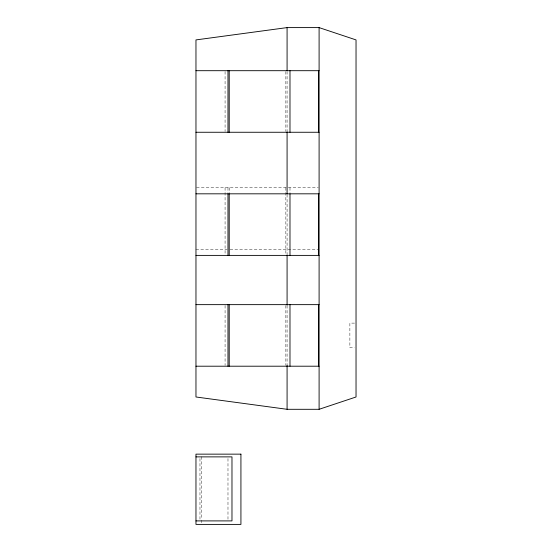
<?xml version="1.0" encoding="UTF-8"?>
<svg xmlns="http://www.w3.org/2000/svg" width="552" height="552" viewBox="0 0 552 552"><rect width="100%" height="100%" fill="white"/><g stroke="black" fill="none" stroke-linecap="round" stroke-linejoin="round"><path stroke-width="0.41" stroke-dasharray="2.76 2.07" d="M196.512 187.666L318.256 187.666M195.967 249.235L227.134 249.235M230.067 249.235L318.552 249.235M354.494 323.113L349.878 323.113L349.878 347.732L354.494 347.732M289.993 187.666L289.993 192.8M287.081 71.491L287.081 131.404M287.081 194.511L287.081 254.534M287.081 305.498L287.081 365.41M285.853 71.553L285.853 131.404M285.853 187.666L285.853 254.534M285.853 305.498L285.853 365.348M229.211 187.666L229.211 192.8M227.983 187.666L227.983 192.8M227.983 458.581L227.983 519.197M225.071 71.553L225.071 131.404M225.071 187.666L225.071 254.534M225.071 305.498L225.071 365.348M201.583 456.718L201.583 519.259M201.583 520.115L201.583 522.689M199.969 458.581L199.969 519.197"/><path stroke-width="0.83" d="M319.097 409.301L356.033 396.985L356.033 39.91L319.097 27.6L287.081 27.6L195.967 39.91L195.967 396.985L287.081 409.301L319.097 409.301L319.097 27.6M195.967 70.697L319.097 70.697M195.967 132.259L319.097 132.259M195.967 193.821L319.097 193.821M195.967 255.39L319.097 255.39M195.967 304.642L319.097 304.642M195.967 366.204L319.097 366.204M195.967 456.877L231.978 456.877L231.978 520.902L195.967 520.902M318.552 70.697L318.552 132.259M318.552 193.821L318.552 255.39M318.552 304.642L318.552 366.204M289.993 70.697L289.993 132.259M289.993 193.821L289.993 255.39M289.993 304.642L289.993 366.204M287.081 27.6L287.081 70.684M287.081 131.859L287.081 193.897M287.081 255.072L287.081 305.042M287.081 365.355L287.081 409.301M229.211 70.697L229.211 132.259M229.211 193.821L229.211 255.39M229.211 304.642L229.211 366.204M227.983 70.697L227.983 132.259M227.983 193.821L227.983 255.39M227.983 304.642L227.983 366.204M240.927 454.144L195.967 454.144L195.967 524.4L240.927 524.4L240.927 454.144"/></g></svg>
